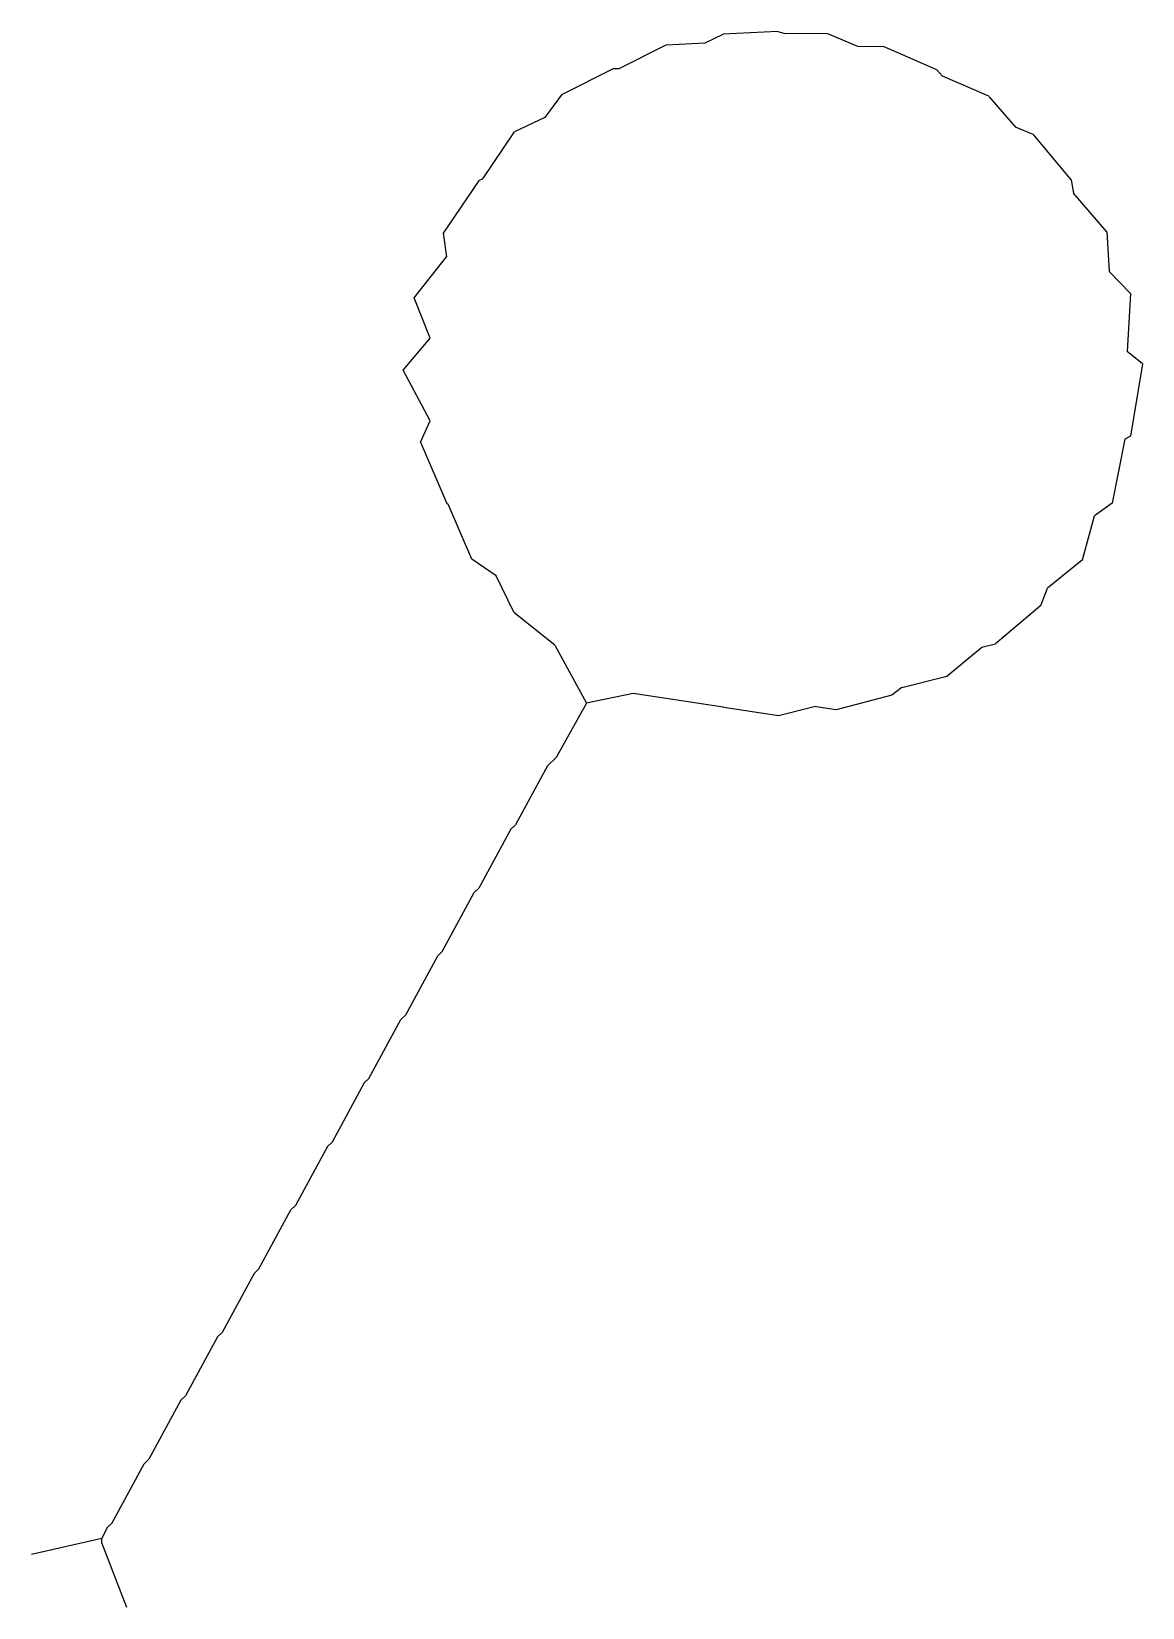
# Model space of a CAD drawing. Extents: x 0 to 264, y 0 to 375.
import ezdxf

# ---------------------------------------------------------------- set-up
doc = ezdxf.new("R2010")
doc.units = 0
doc.layers.add('Layer_1', color=7, linetype='CONTINUOUS')

msp = doc.modelspace()

# ---------------------------------------------------------------- linework, layer by layer
at = {"layer": 'Layer_1', "color": 7}
for points in [[(177.389997, 374.769054), (164.427446, 374.11255)], [(177.389997, 374.769054), (179.053027, 374.288865)], [(139.731276, 366.007731), (150.893232, 371.610692)], [(150.893232, 371.611826), (160.167682, 372.057148)], [(160.167682, 372.057148), (164.427446, 374.111983)], [(189.26909, 374.214597), (179.053027, 374.288298)], [(196.408032, 371.170755), (189.26909, 374.214314)], [(202.647087, 371.104424), (196.408032, 371.169621)], [(215.17177, 365.62392), (202.647087, 371.10329)], [(138.420848, 365.94877), (125.976328, 359.693558)], [(138.420848, 365.947637), (139.731276, 366.007164)], [(215.17177, 365.625054), (216.542577, 364.159542)], [(227.552511, 359.367574), (216.542577, 364.159542)], [(125.976328, 359.693558), (122.015364, 354.351385)], [(227.552511, 359.355668), (233.928706, 351.992959)], [(122.015364, 354.339479), (114.857898, 350.892266)], [(107.271366, 339.775353), (114.857898, 350.892266)], [(238.077238, 350.247668), (233.928706, 351.992959)], [(238.077238, 350.257873), (247.136397, 339.422723)], [(106.401413, 339.394377), (97.87426, 326.799196)], [(106.401413, 339.394377), (107.271366, 339.775353)], [(247.136397, 339.412518), (247.67223, 336.301211)], [(255.579333, 327.143038), (247.67223, 336.301211)], [(97.87426, 326.799196), (98.62547, 321.162786)], [(255.579333, 327.143038), (256.113125, 317.693463)], [(91.015778, 311.459794), (98.62547, 321.162786)], [(261.245704, 312.510314), (256.113125, 317.693463)], [(94.777438, 301.870188), (91.015778, 311.459794)], [(261.245704, 312.511448), (260.418385, 298.667038)], [(88.335479, 294.246975), (94.777438, 301.871322)], [(264.064703, 295.73318), (260.418385, 298.667038)], [(94.803432, 282.232613), (88.335479, 294.246975)], [(264.064703, 295.73318), (261.22898, 278.529432)], [(92.48506, 277.164833), (94.803432, 282.232613)], [(259.90727, 277.807448), (256.899597, 262.624802)], [(261.22898, 278.529432), (259.90727, 277.807448)], [(92.48506, 277.164833), (98.762553, 262.563574)], [(98.762553, 262.56244), (99.04803, 262.386692)], [(104.698188, 249.326912), (99.04803, 262.386692)], [(256.899597, 262.624802), (252.639352, 259.611857)], [(249.813437, 249.189148), (252.639352, 259.611857)], [(110.452263, 245.363511), (104.698188, 249.326629)], [(249.813437, 249.189432), (241.470791, 242.452054)], [(114.682717, 236.676464), (110.452263, 245.363794)], [(239.926788, 238.272369), (241.470791, 242.452054)], [(124.439156, 228.878354), (114.68266, 236.673629)], [(239.926788, 238.272369), (229.134356, 229.177976)], [(124.439156, 228.878354), (131.918255, 215.066543)], [(225.878907, 228.385409), (229.1343, 229.175141)], [(217.579037, 221.529818), (225.878907, 228.385409)], [(206.902457, 218.813661), (217.579093, 221.532369)], [(143.029783, 217.367141), (131.918312, 215.069094)], [(164.404372, 214.105314), (143.029783, 217.367141)], [(206.902457, 218.813661), (204.503893, 216.954133)], [(131.918312, 215.069094), (124.715846, 202.178514)], [(164.556536, 214.141031), (164.404315, 214.10418)], [(164.556479, 214.13848), (177.583405, 212.16585)], [(177.583405, 212.167267), (186.023818, 214.294385)], [(204.503893, 216.954133), (191.250451, 213.52733), (186.023874, 214.295519)], [(122.662542, 200.209569), (115.056181, 186.179491), (113.951435, 185.121601)], [(122.662599, 200.212121), (124.715846, 202.178514)], [(113.951435, 185.121601), (106.34506, 171.091522)], [(97.633939, 156.003554), (105.240314, 170.033632)], [(105.240314, 170.033632), (106.34506, 171.091522)], [(96.529192, 154.94538), (88.922818, 140.915302)], [(97.633939, 156.003554), (96.529192, 154.94538)], [(80.211696, 125.827333), (87.8181, 139.857412)], [(87.8181, 139.857412), (88.922818, 140.915302)], [(79.106978, 124.76916), (71.500547, 110.739081), (70.395829, 109.681191)], [(79.106978, 124.76916), (80.211696, 125.827333)], [(70.395829, 109.681191), (62.789426, 95.651113)], [(54.078333, 80.563144), (61.684707, 94.593223)], [(61.684707, 94.593223), (62.789426, 95.651113)], [(52.973586, 79.504971), (45.367211, 65.474892), (44.262465, 64.417003)], [(54.078333, 80.563144), (52.973586, 79.504971)], [(44.262465, 64.417003), (36.65609, 50.386924), (35.551344, 49.328751)], [(35.551344, 49.328751), (27.944969, 35.298672)], [(19.233848, 20.210703), (26.840222, 34.240782)], [(26.840222, 34.240782), (27.944969, 35.298672)], [(18.129101, 19.152814), (16.734484, 16.580373)], [(18.129101, 19.152814), (19.233848, 20.210703)], [(0.041681, 12.771176), (16.734484, 16.580373)], [(16.783523, 15.409097), (16.734484, 16.580373)], [(22.701583, 0.067428), (16.783637, 15.409097)]]:
    msp.add_lwpolyline(points, dxfattribs=at)

doc.saveas('drawing.dxf')
